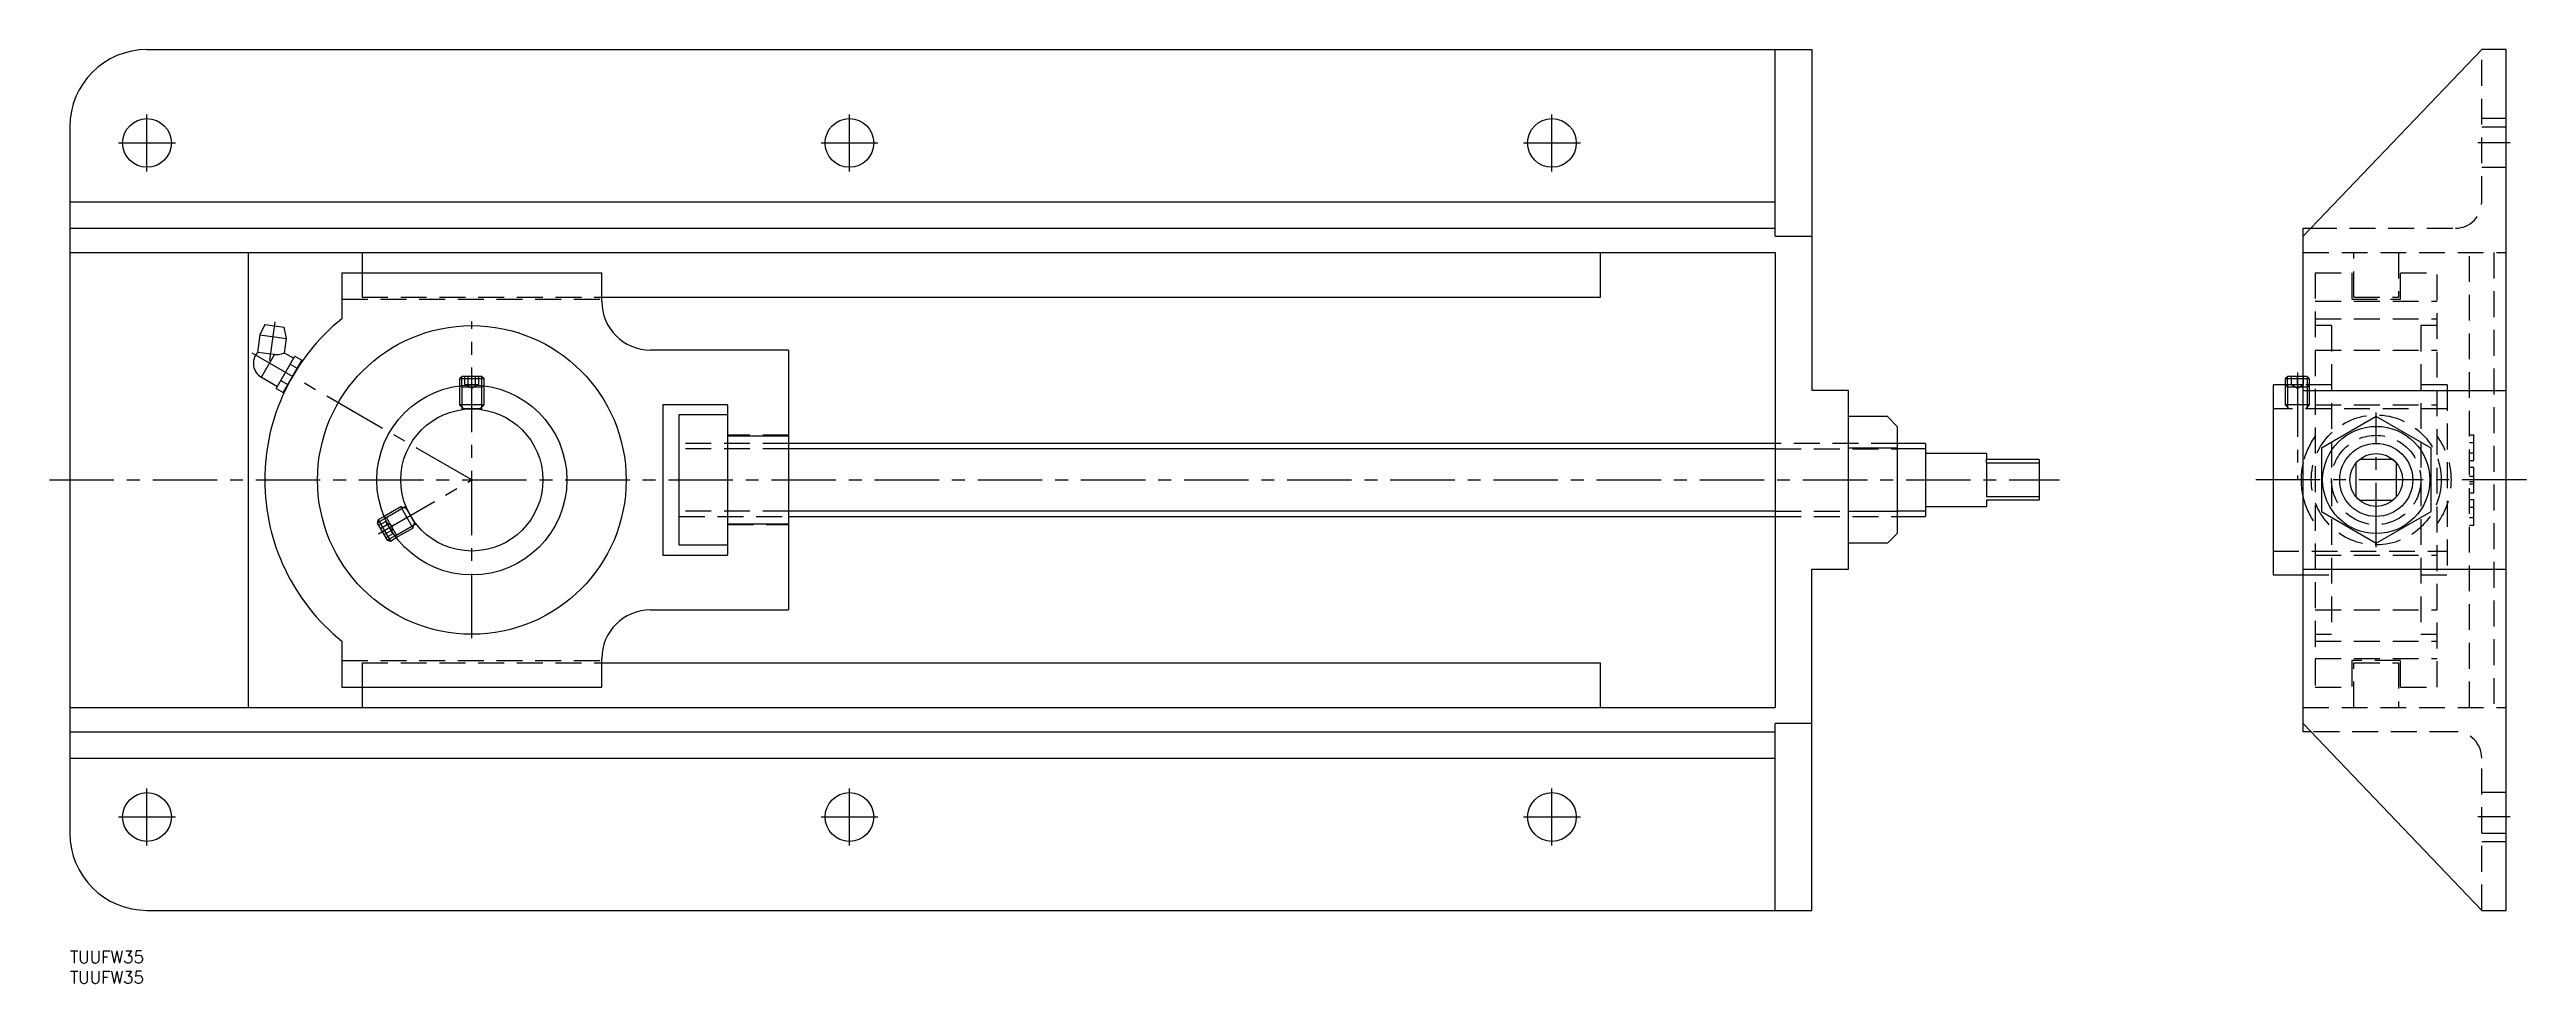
# Model space of a CAD drawing. Extents: x -5 to 605, y -8 to 222.
import ezdxf

# ---------------------------------------------------------------- set-up
doc = ezdxf.new("R2010")
doc.units = 0
doc.header["$LTSCALE"] = 0.5
doc.linetypes.add('CENTER', pattern=[50.8, 31.75, -6.35, 6.35, -6.35])
doc.linetypes.add('DASHED', pattern=[19.05, 12.7, -6.35])
for name, color, linetype in [('MSM_CENTER', 1, 'CENTER'), ('MSM_CONTINUOUS', 7, 'CONTINUOUS'), ('MSM_DASHED', 4, 'DASHED'), ('MSM_NARROW', 5, 'CONTINUOUS'), ('MSM_PART_NUMBER', 7, 'CONTINUOUS')]:
    doc.layers.add(name, color=color, linetype=linetype)
doc.styles.get("Standard").update_dxf_attribs({"font": 'txt.shx', "height": 3, "bigfont": 'bigfont.shx'})

msp = doc.modelspace()

# ---------------------------------------------------------------- linework, layer by layer
at = {"layer": 'MSM_CENTER'}
for p, q in [((19, 192), (19, 206)), ((192, 192), (192, 206)), ((365, 192), (365, 206)), ((12, 199), (26, 199)), ((185, 199), (199, 199)), ((358, 199), (372, 199)), ((601, 199), (593, 199)), ((49.29, 145.39), (50.55, 154.96)), ((99, 77), (99, 155)), ((99, 116), (44.87, 147.25)), ((548.6, 142.5), (548.6, 116)), ((568, 99.41), (568, 132.59)), ((-5, 116), (490, 116)), ((76.05, 102.75), (99, 116)), ((605, 116), (537.6, 116)), ((19, 26), (19, 40)), ((192, 26), (192, 40)), ((365, 26), (365, 40)), ((12, 33), (26, 33)), ((185, 33), (199, 33)), ((358, 33), (372, 33)), ((601, 33), (593, 33))]:
    msp.add_line(p, q, dxfattribs=at)
at = {"layer": 'MSM_CONTINUOUS'}
for p, q in [((19, 222), (429, 222)), ((420, 176), (420, 222)), ((429, 222), (429, 138)), ((550, 176), (594, 222)), ((600, 222), (594, 222)), ((600, 10), (600, 222)), ((0, 203), (0, 29)), ((0, 178), (420, 178)), ((550, 54), (550, 178)), ((550, 178), (551.91, 178)), ((0, 172), (420, 172)), ((44, 60), (44, 172)), ((72, 172), (72, 167)), ((377, 161), (377, 172)), ((420, 176), (429, 176)), ((420, 172), (420, 60)), ((67, 167), (131, 167)), ((67, 167), (67, 155.71)), ((131, 160), (131, 167)), ((131, 161), (377, 161)), ((48.04, 154.28), (46.79, 151.72)), ((48.04, 154.28), (52.8, 153.66)), ((53.34, 150.86), (52.8, 153.66)), ((46.79, 151.72), (46.23, 147.42)), ((50.43, 146.87), (46.23, 147.42)), ((46.79, 151.72), (53.34, 150.86)), ((50.43, 146.87), (51.35, 146.88)), ((50.79, 138.5), (55.41, 146.5)), ((51.35, 146.88), (52.09, 147.03)), ((52.09, 147.03), (52.67, 147.2)), ((52.67, 147.2), (52.86, 147.26)), ((52.86, 147.26), (53.34, 150.86)), ((55.1, 145.96), (52.86, 147.26)), ((55.41, 146.5), (57.14, 145.5)), ((177, 148), (143, 148)), ((177, 148), (177, 84)), ((47.2, 141.29), (51.1, 139.04)), ((51.95, 140.5), (53.68, 139.5)), ((52.52, 137.5), (57.14, 145.5)), ((54.26, 144.5), (55.99, 143.5)), ((96.61, 141.5), (96, 140.89)), ((102, 140.89), (96, 140.89)), ((96, 140.89), (96, 139.21)), ((101.39, 141.5), (96.61, 141.5)), ((102, 140.89), (101.39, 141.5)), ((102, 139.21), (102, 140.89)), ((546.21, 141.5), (545.6, 140.89)), ((550, 140.89), (545.6, 140.89)), ((545.6, 140.89), (545.6, 139.4)), ((550, 141.5), (546.21, 141.5)), ((50.79, 138.5), (52.52, 137.5)), ((146, 134.5), (146, 97.5)), ((162, 134.5), (146, 134.5)), ((162, 134.5), (162, 97.5)), ((438, 138), (429, 138)), ((438, 94), (438, 138)), ((548.6, 139.4), (542.6, 139.4)), ((542.6, 139.4), (542.6, 92.6)), ((550, 138), (600, 138)), ((162, 132), (150, 132)), ((150, 132), (150, 100)), ((447.61, 131.59), (438, 131.59)), ((450, 129.2), (447.61, 131.59)), ((450, 129.2), (450, 102.8)), ((568, 131.59), (554.5, 123.79)), ((581.5, 123.79), (568, 131.59)), ((162, 126.83), (177, 126.83)), ((420, 125), (177, 125)), ((450, 123.79), (438, 123.79)), ((457, 125), (450, 125)), ((457, 125), (457, 107)), ((472, 122.5), (457, 122.5)), ((472, 122.5), (472, 121)), ((554.5, 123.79), (554.5, 108.21)), ((581.5, 108.21), (581.5, 123.79)), ((485, 121), (472, 121)), ((472, 120.15), (472, 111.85)), ((485, 120.15), (472, 120.15)), ((485, 121), (485, 111)), ((563, 120.15), (563, 111.85)), ((572.15, 121), (563.85, 121)), ((573, 120.15), (572.15, 121)), ((573, 111.85), (573, 120.15)), ((485, 111.85), (472, 111.85)), ((472, 111), (472, 109.5)), ((485, 111), (472, 111)), ((563.85, 111), (572.15, 111)), ((75.95, 106.15), (75.72, 105.32)), ((75.72, 105.32), (78.11, 101.18)), ((77.4, 106.99), (75.95, 106.15)), ((75.95, 106.15), (78.95, 100.96)), ((162, 105.17), (177, 105.17)), ((177, 107), (420, 107)), ((450, 108.21), (438, 108.21)), ((450, 107), (457, 107)), ((457, 109.5), (472, 109.5)), ((554.5, 108.21), (568, 100.41)), ((568, 100.41), (581.5, 108.21)), ((78.11, 101.18), (78.95, 100.96)), ((78.95, 100.96), (80.4, 101.8)), ((150, 100), (162, 100)), ((447.61, 100.41), (438, 100.41)), ((447.61, 100.41), (450, 102.8)), ((146, 97.5), (162, 97.5)), ((429, 10), (429, 94)), ((429, 94), (438, 94)), ((542.6, 92.6), (550, 92.6)), ((550, 94), (600, 94)), ((143, 84), (177, 84)), ((67, 76.29), (67, 65)), ((131, 65), (131, 72)), ((131, 71), (377, 71)), ((377, 60), (377, 71)), ((67, 65), (131, 65)), ((72, 65), (72, 60)), ((0, 60), (420, 60)), ((420, 10), (420, 56)), ((429, 56), (420, 56)), ((594, 10), (550, 56)), ((0, 54), (420, 54)), ((551.91, 54), (550, 54)), ((19, 10), (429, 10)), ((594, 10), (600, 10))]:
    msp.add_line(p, q, dxfattribs=at)
for centre, radius in [((19, 199), 6), ((192, 199), 6), ((365, 199), 6), ((99, 116), 38), ((99, 116), 23.4), ((99, 116), 17.5), ((568, 116), 13.2), ((568, 116), 9), ((568, 116), 6.5), ((19, 33), 6), ((192, 33), 6), ((365, 33), 6)]:
    msp.add_circle(centre, radius, dxfattribs=at)
for centre, radius, start, end in [((19, 203), 19, 90, 180), ((143, 160), 12, 180, 270), ((99, 116), 51, 128.86231, 231.13769), ((49.2, 144.75), 4, 138.08849, 240), ((568, 116), 18.5, 166.64882, 193.35118), ((143, 72), 12, 90, 180), ((19, 29), 19, 180, 270)]:
    msp.add_arc(centre, radius, start, end, dxfattribs=at)
at = {"layer": 'MSM_DASHED'}
for p, q in [((594, 184.5), (594, 222)), ((600, 205), (594, 205)), ((594, 203), (600, 203)), ((594, 193), (600, 193)), ((551.91, 178), (587.5, 178)), ((550, 172), (600, 172)), ((562.5, 161), (562.5, 172)), ((573.5, 172), (573.5, 161)), ((591, 60), (591, 172)), ((597, 172), (597, 60)), ((72, 167), (72, 161)), ((553, 167), (562, 167)), ((553, 167), (553, 65)), ((562, 167), (562, 160.5)), ((574, 167), (583, 167)), ((574, 160.5), (574, 167)), ((583, 65), (583, 167)), ((67, 160.5), (131, 160.5)), ((72, 161), (131, 161)), ((553, 160), (583, 160)), ((562, 160.5), (574, 160.5)), ((562.5, 161), (573.5, 161)), ((553, 155.71), (583, 155.71)), ((557, 154), (553, 154)), ((557, 154), (557, 78)), ((583, 154), (579, 154)), ((579, 154), (579, 78)), ((553, 148), (583, 148)), ((97.27, 139.5), (97.27, 141.5)), ((98.13, 139.5), (98.13, 141.5)), ((99.87, 139.5), (99.87, 141.5)), ((100.73, 139.5), (100.73, 141.5)), ((547.1, 139.5), (547.1, 141.5)), ((548.6, 139.5), (548.6, 141.5)), ((550.99, 141.5), (550, 141.5)), ((551.6, 140.89), (550, 140.89)), ((550.1, 139.5), (550.1, 141.5)), ((551.6, 140.89), (550.99, 141.5)), ((551.06, 138.86), (551.06, 141.43)), ((551.6, 134.5), (551.6, 140.89)), ((96, 139.21), (96, 134.5)), ((96, 134.5), (97, 133.5)), ((102, 134.5), (96, 134.5)), ((96.18, 139.22), (96.54, 138.86)), ((96.54, 139.27), (96.54, 133.33)), ((101.46, 138.86), (96.54, 138.86)), ((97.27, 139.5), (100.73, 139.5)), ((97.5, 139.5), (99, 138.63)), ((99, 138.63), (100.5, 139.5)), ((101, 133.5), (102, 134.5)), ((101.46, 133.33), (101.46, 139.27)), ((101.46, 138.86), (101.82, 139.22)), ((102, 134.5), (102, 139.21)), ((545.6, 139.4), (545.6, 134.5)), ((545.6, 139.4), (546.14, 138.86)), ((545.61, 139.4), (545.6, 139.4)), ((545.6, 134.5), (546.6, 133.5)), ((551.6, 134.5), (545.6, 134.5)), ((546.14, 139.4), (546.14, 133.5)), ((551.06, 138.86), (546.14, 138.86)), ((547.1, 139.5), (550.1, 139.5)), ((547.1, 139.5), (548.6, 138.63)), ((548.6, 138.63), (550.1, 139.5)), ((557, 139.4), (548.6, 139.4)), ((550.6, 133.5), (551.6, 134.5)), ((551.06, 138.86), (551.6, 139.4)), ((551.06, 133.5), (551.06, 138.86)), ((553, 134.5), (583, 134.5)), ((585.5, 139.4), (579, 139.4)), ((585.5, 139.4), (585.5, 92.6)), ((101, 133.5), (97, 133.5)), ((585.5, 133.5), (542.6, 133.5)), ((177, 125), (150, 125)), ((177, 123.65), (150, 123.65)), ((177, 127), (162, 127)), ((450, 125), (420, 125)), ((420, 123.65), (450, 123.65)), ((591, 127.13), (592.05, 127.13)), ((591, 125.24), (592.05, 125.24)), ((591, 122.72), (592.05, 122.72)), ((592.05, 120.83), (592.05, 127.13)), ((472, 120.15), (472, 121)), ((591, 120.83), (592.05, 120.83)), ((591, 119.15), (592.05, 119.15)), ((591, 116.94), (592.05, 116.94)), ((592.05, 112.85), (592.05, 119.15)), ((591, 115.65), (592.05, 115.65)), ((591, 115.05), (592.05, 115.05)), ((591, 112.85), (592.05, 112.85)), ((591, 111.17), (592.05, 111.17)), ((592.05, 104.87), (592.05, 111.17)), ((77.78, 105.75), (76.05, 104.75)), ((78.22, 105), (76.48, 104)), ((81.48, 109.35), (77.4, 106.99)), ((77.97, 106.7), (77.47, 106.83)), ((82.77, 109.47), (77.62, 106.49)), ((79.51, 102.75), (77.78, 105.75)), ((79.4, 104.68), (77.9, 105.55)), ((77.97, 106.7), (80.43, 102.44)), ((79.4, 102.95), (79.4, 104.68)), ((80.08, 102.24), (85.22, 105.21)), ((80.4, 101.8), (84.48, 104.15)), ((82.84, 108.98), (81.48, 109.35)), ((81.48, 109.35), (84.48, 104.15)), ((82.84, 108.98), (84.84, 105.52)), ((84.48, 104.15), (84.84, 105.52)), ((177, 108.35), (150, 108.35)), ((150, 107), (177, 107)), ((162, 105), (177, 105)), ((420, 108.35), (450, 108.35)), ((420, 107), (450, 107)), ((591, 109.28), (592.05, 109.28)), ((591, 106.76), (592.05, 106.76)), ((591, 104.87), (592.05, 104.87)), ((79.08, 103.5), (77.35, 102.5)), ((79.51, 102.75), (77.78, 101.75)), ((80.3, 101.94), (80.43, 102.44)), ((542.6, 98.5), (585.5, 98.5)), ((550, 92.6), (557, 92.6)), ((553, 97.5), (583, 97.5)), ((579, 92.6), (585.5, 92.6)), ((553, 84), (583, 84)), ((553, 78), (557, 78)), ((553, 76.29), (583, 76.29)), ((579, 78), (583, 78)), ((67, 71.5), (131, 71.5)), ((72, 71), (131, 71)), ((72, 71), (72, 65)), ((553, 72), (583, 72)), ((562, 71.5), (562, 65)), ((574, 71.5), (562, 71.5)), ((562.5, 71), (573.5, 71)), ((562.5, 60), (562.5, 71)), ((573.5, 71), (573.5, 60)), ((574, 65), (574, 71.5)), ((553, 65), (562, 65)), ((574, 65), (583, 65)), ((550, 60), (600, 60)), ((587.5, 54), (551.91, 54)), ((594, 10), (594, 47.5)), ((600, 39), (594, 39)), ((594, 29), (600, 29)), ((594, 27), (600, 27))]:
    msp.add_line(p, q, dxfattribs=at)
for radius in [16, 11]:
    msp.add_circle((568, 116), radius, dxfattribs=at)
for centre, radius, start, end in [((587.5, 184.5), 6.5, 270, 0), ((568, 116), 18.5, 144.17523, 166.64882), ((568, 116), 18.5, 324.17523, 35.82477), ((568, 116), 18.5, 193.35118, 215.82477), ((587.5, 47.5), 6.5, 0, 90)]:
    msp.add_arc(centre, radius, start, end, dxfattribs=at)
at = {"layer": 'MSM_NARROW'}
for p, q in [((0, 184.5), (420, 184.5)), ((47.2, 141.29), (50.43, 146.87)), ((96.54, 139.27), (96.54, 141.43)), ((101.46, 139.27), (101.46, 141.43)), ((546.14, 139.4), (546.14, 141.43)), ((420, 123.65), (177, 123.65)), ((457, 123.65), (450, 123.65)), ((77.62, 106.49), (75.75, 105.42)), ((420, 108.35), (177, 108.35)), ((457, 108.35), (450, 108.35)), ((80.08, 102.24), (78.21, 101.16)), ((0, 47.5), (420, 47.5))]:
    msp.add_line(p, q, dxfattribs=at)

# ---------------------------------------------------------------- texts
at = {"layer": 'MSM_PART_NUMBER'}
for p in [(0, -3), (0, -8)]:
    msp.add_text('TUUFW35', height=3, dxfattribs=at).set_placement(p)

doc.saveas('drawing.dxf')
